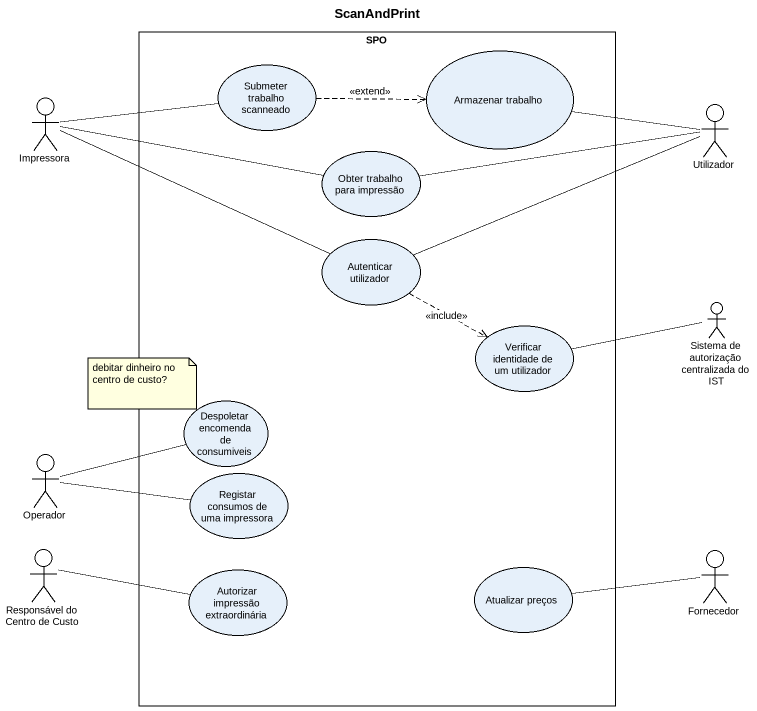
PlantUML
@startuml
title ScanAndPrint
rectangle SPO {
  usecase "Armazenar trabalho" as Armazenar_trabalho
  usecase "Submeter trabalho scanneado" as Submeter_trabalho_scanneado
  usecase "Obter trabalho para impressão" as Obter_trabalho_para
  usecase "Autenticar utilizador" as Autenticar_utilizador
  usecase "Verificar identidade de um utilizador" as Verificar_identidade_de_um
  usecase "Despoletar encomenda de consumiveis" as Despoletar_encomenda_de
  usecase "Registar consumos de uma impressora" as Registar_consumos_de_uma
  usecase "Autorizar impressão extraordinária" as Autorizar_impressão
  usecase "Atualizar preços" as Atualizar_preços
}
actor Impressora
actor Utilizador
actor "Sistema de autorização centralizada do IST" as Sistema_de_autorização
actor Operador
actor "Responsável do Centro de Custo" as Responsável_do_Centro_de
actor Fornecedor
Impressora -right- Submeter_trabalho_scanneado
Impressora -right- Obter_trabalho_para
Impressora -right- Autenticar_utilizador
Submeter_trabalho_scanneado .right.> Armazenar_trabalho : <<extend>>
Utilizador -left- Armazenar_trabalho
Utilizador -left- Obter_trabalho_para
Autenticar_utilizador -right- Utilizador
Autenticar_utilizador .right.> Verificar_identidade_de_um : <<include>>
Sistema_de_autorização -left- Verificar_identidade_de_um
Operador -right- Despoletar_encomenda_de
Operador -right- Registar_consumos_de_uma
Responsável_do_Centro_de -right- Autorizar_impressão
Fornecedor -left- Atualizar_preços
note as N1
  debitar dinheiro no centro de custo?
end note
@enduml
